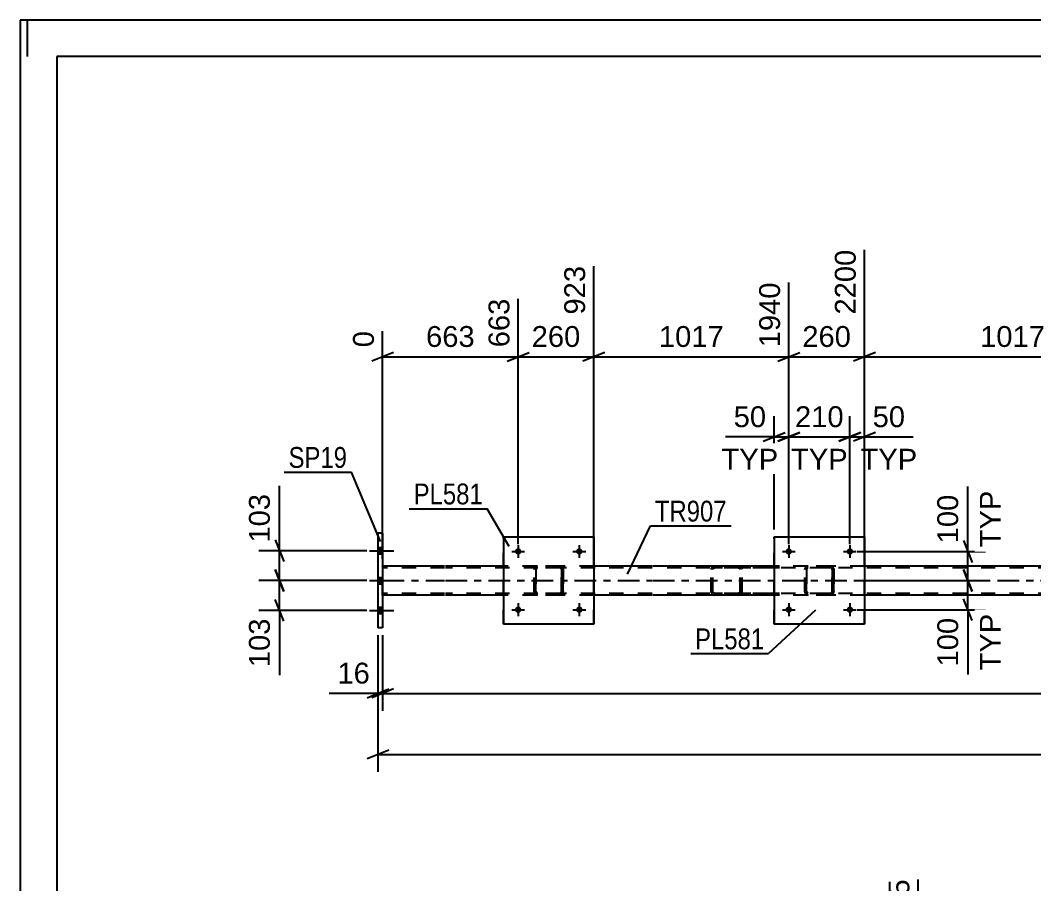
# Model space of a CAD drawing. Header units: millimetres. Extents: x 0 to 3371, y 0 to 1899.
# Drawn here: x 0 to 139.4, y 475.2 to 594 of the extents above; entities that cross this region are included whole.
import ezdxf

# ---------------------------------------------------------------- set-up
doc = ezdxf.new("R2010")
doc.units = ezdxf.units.MM
doc.linetypes.add('DXK_LINE_DOT2', pattern=[3.9198, 1.9599, -1.9599])
doc.linetypes.add('DXK_LINE_DOT3', pattern=[5.9187, 2.979, -0.9799, 0.9799, -0.9799])
doc.styles.add('Arial', font='ARIAL.TTF', dxfattribs={"height": 0.2})
doc.styles.add('Arial Narrow', font='ARIALN.TTF', dxfattribs={"height": 0.2})

# ---------------------------------------------------------------- blocks, each defined once
blk = doc.blocks.new('Unknown-203723636-1133')
at = {"color": 5, "linetype": 'Continuous'}
for p, q in [((841, 594), (0, 594)), ((0, 594), (0, 0)), ((1, 589), (1, 594)), ((836, 589), (5, 589)), ((5, 589), (5, 5))]:
    blk.add_line(p, q, dxfattribs=at)
blk = doc.blocks.new('Part-203723636-2779 - 2676')
at = {"color": 2, "linetype": 'Continuous'}
for p, q in [((103.58, 523), (103.58, 511)), ((103.58, 523), (115.98, 523)), ((115.98, 523), (115.98, 511)), ((115.98, 511), (103.58, 511))]:
    blk.add_line(p, q, dxfattribs=at)
at = {"color": 7, "linetype": 'DXK_LINE_DOT2'}
for p, q in [((103.58, 511), (103.58, 523)), ((115.98, 511), (115.98, 523))]:
    blk.add_line(p, q, dxfattribs=at)
blk = doc.blocks.new('Part-203723636-2705 - 2676')
at = {"color": 2, "linetype": 'Continuous'}
for p, q in [((58.3, 519), (49.78, 519)), ((66.4, 519), (58.4, 519)), ((86.8, 519), (78.8, 519)), ((103.58, 519), (86.9, 519)), ((154.66, 519), (115.98, 519)), ((58.3, 515), (49.78, 515)), ((66.4, 515), (58.4, 515)), ((86.8, 515), (78.8, 515)), ((103.58, 515), (86.9, 515)), ((154.66, 515), (115.98, 515))]:
    blk.add_line(p, q, dxfattribs=at)
at = {"color": 7, "linetype": 'DXK_LINE_DOT2'}
for p, q in [((49.78, 515), (49.78, 519)), ((58.3, 518.76), (49.78, 518.76)), ((86.8, 518.76), (58.4, 518.76)), ((78.8, 519), (66.4, 519)), ((749.36, 518.76), (86.9, 518.76)), ((115.98, 519), (103.58, 519)), ((58.3, 515.24), (49.78, 515.24)), ((86.8, 515.24), (58.4, 515.24)), ((78.8, 515), (66.4, 515)), ((749.36, 515.24), (86.9, 515.24)), ((115.98, 515), (103.58, 515))]:
    blk.add_line(p, q, dxfattribs=at)
at = {"color": 7, "linetype": 'DXK_LINE_DOT3'}
for p, q in [((49.78, 517), (58.3, 517)), ((58.4, 517), (86.8, 517)), ((86.9, 517), (749.36, 517))]:
    blk.add_line(p, q, dxfattribs=at)
blk = doc.blocks.new('Bolt-203723636-2845 - 2676')
at = {"linetype": 'Continuous'}
for points in [[(106.02, 513, -1), (105.14, 513, -1)], [(114.42, 513, -1), (113.54, 513, -1)]]:
    blk.add_hatch(color=1, dxfattribs=at).paths.add_polyline_path(points)
at = {"color": 1, "linetype": 'Continuous'}
for p, q in [((104.7, 513), (106.46, 513)), ((105.58, 513.88), (105.58, 512.12)), ((113.1, 513), (114.86, 513)), ((113.98, 513.88), (113.98, 512.12))]:
    blk.add_line(p, q, dxfattribs=at)
blk = doc.blocks.new('Part-203723636-2774 - 2676')
at = {"color": 7, "linetype": 'DXK_LINE_DOT2'}
for p, q in [((70.6, 518.52), (70.64, 518.7)), ((70.64, 518.7), (70.6, 518.52)), ((70.6, 515.48), (70.6, 518.52)), ((70.6, 518.52), (70.6, 518.52)), ((70.6, 515.48), (70.6, 518.52)), ((70.84, 518.52), (70.86, 518.61)), ((70.86, 518.61), (70.84, 518.52)), ((70.84, 515.48), (70.84, 518.52)), ((70.84, 518.52), (70.84, 518.52)), ((70.84, 518.52), (70.84, 515.48)), ((70.86, 518.61), (70.91, 518.69)), ((70.91, 518.69), (70.86, 518.61)), ((70.89, 518.96), (71.08, 519)), ((71.08, 519), (70.89, 518.96)), ((70.99, 518.74), (70.91, 518.69)), ((71.08, 518.76), (70.99, 518.74)), ((74.12, 519), (71.08, 519)), ((74.12, 518.76), (71.08, 518.76)), ((74.12, 519), (74.3, 518.96)), ((74.3, 518.96), (74.12, 519)), ((74.21, 518.74), (74.12, 518.76)), ((74.21, 518.74), (74.29, 518.69)), ((74.29, 518.69), (74.34, 518.61)), ((74.34, 518.61), (74.29, 518.69)), ((74.34, 518.61), (74.36, 518.52)), ((74.36, 518.52), (74.34, 518.61)), ((74.36, 515.48), (74.36, 518.52)), ((74.36, 518.52), (74.36, 518.52)), ((74.36, 518.52), (74.36, 515.48)), ((74.56, 518.7), (74.6, 518.52)), ((74.6, 518.52), (74.56, 518.7)), ((74.6, 515.48), (74.6, 518.52)), ((74.6, 518.52), (74.6, 518.52)), ((74.6, 518.52), (74.6, 515.48)), ((70.6, 515.48), (70.6, 515.48)), ((70.64, 515.3), (70.6, 515.48)), ((70.6, 515.48), (70.64, 515.3)), ((70.84, 515.48), (70.84, 515.48)), ((70.86, 515.39), (70.84, 515.48)), ((70.84, 515.48), (70.86, 515.39)), ((70.91, 515.31), (70.86, 515.39)), ((70.86, 515.39), (70.91, 515.31)), ((71.08, 515), (70.89, 515.04)), ((70.89, 515.04), (71.08, 515)), ((70.99, 515.26), (70.91, 515.31)), ((71.08, 515.24), (70.99, 515.26)), ((74.12, 515.24), (71.08, 515.24)), ((74.12, 515), (71.08, 515)), ((74.21, 515.26), (74.12, 515.24)), ((74.3, 515.04), (74.12, 515)), ((74.12, 515), (74.3, 515.04)), ((74.29, 515.31), (74.21, 515.26)), ((74.34, 515.39), (74.29, 515.31)), ((74.29, 515.31), (74.34, 515.39)), ((74.36, 515.48), (74.34, 515.39)), ((74.34, 515.39), (74.36, 515.48)), ((74.36, 515.48), (74.36, 515.48)), ((74.6, 515.48), (74.56, 515.3)), ((74.56, 515.3), (74.6, 515.48)), ((74.6, 515.48), (74.6, 515.48))]:
    blk.add_line(p, q, dxfattribs=at)
at = {"color": 7, "linetype": 'DXK_LINE_DOT3'}
blk.add_line((72.6, 517), (72.6, 517), dxfattribs=at)
at = {"color": 7, "linetype": 'DXK_LINE_DOT2'}
for centre, start, end in [((71.08, 518.52), 112.5, 157.5), ((71.08, 518.52), 112.5, 157.5), ((74.12, 518.52), 22.5, 67.5), ((74.12, 518.52), 22.5, 67.5), ((71.08, 515.48), 202.5, 247.5), ((71.08, 515.48), 202.5, 247.5), ((74.12, 515.48), 292.5, 337.5), ((74.12, 515.48), 292.5, 337.5)]:
    blk.add_arc(centre, 0.48, start, end, dxfattribs=at)
blk = doc.blocks.new('Part-203723636-2710 - 2676')
at = {"color": 2, "linetype": 'Continuous'}
for p, q in [((49.78, 523.5), (49.14, 523.5)), ((49.14, 523.5), (49.14, 510.5)), ((49.78, 523.5), (49.78, 510.5)), ((49.78, 510.5), (49.14, 510.5))]:
    blk.add_line(p, q, dxfattribs=at)
blk = doc.blocks.new('Part-203723636-2719 - 2676')
at = {"color": 7, "linetype": 'DXK_LINE_DOT2'}
for p, q in [((94.93, 518.69), (94.9, 518.52)), ((94.9, 515.48), (94.9, 518.52)), ((94.94, 518.7), (94.93, 518.69)), ((95.15, 518.52), (95.17, 518.61)), ((95.15, 515.48), (95.15, 518.52)), ((95.17, 518.61), (95.23, 518.69)), ((95.41, 519), (95.21, 518.96)), ((95.23, 518.69), (95.31, 518.74)), ((95.31, 518.74), (95.41, 518.76)), ((104.3, 519), (95.41, 519)), ((104.3, 518.76), (95.41, 518.76)), ((98.84, 518.96), (98.64, 519)), ((98.64, 518.76), (98.74, 518.74)), ((98.74, 518.74), (98.83, 518.69)), ((98.83, 518.69), (98.88, 518.61)), ((98.88, 518.61), (98.9, 518.52)), ((98.9, 515.48), (98.9, 518.52)), ((99.12, 518.69), (99.12, 518.7)), ((99.16, 518.52), (99.12, 518.69)), ((99.16, 515.48), (99.16, 518.52)), ((94.9, 515.48), (94.94, 515.3)), ((95.17, 515.39), (95.15, 515.48)), ((95.23, 515.31), (95.17, 515.39)), ((95.21, 515.04), (95.41, 515)), ((95.31, 515.26), (95.23, 515.31)), ((95.41, 515.24), (95.31, 515.26)), ((104.3, 515.24), (95.41, 515.24)), ((104.3, 515), (95.41, 515)), ((98.74, 515.26), (98.64, 515.24)), ((98.64, 515), (98.84, 515.04)), ((98.83, 515.31), (98.74, 515.26)), ((98.88, 515.39), (98.83, 515.31)), ((98.9, 515.48), (98.88, 515.39)), ((99.12, 515.3), (99.16, 515.48))]:
    blk.add_line(p, q, dxfattribs=at)
for centre, start, end in [((95.39, 518.5), 110.7583, 155.68), ((98.66, 518.5), 24.32, 69.2417), ((95.39, 515.5), 204.32, 249.2417), ((98.66, 515.5), 290.7583, 335.68)]:
    blk.add_arc(centre, 0.496, start, end, dxfattribs=at)
blk = doc.blocks.new('Bolt-203723636-2860 - 2676')
at = {"linetype": 'Continuous'}
for points in [[(68.84, 521, -1), (67.96, 521, -1)], [(77.24, 521, -1), (76.36, 521, -1)]]:
    blk.add_hatch(color=1, dxfattribs=at).paths.add_polyline_path(points)
at = {"color": 1, "linetype": 'Continuous'}
for p, q in [((68.4, 521.88), (68.4, 520.12)), ((76.8, 521.88), (76.8, 520.12)), ((67.52, 521), (69.28, 521)), ((75.92, 521), (77.68, 521))]:
    blk.add_line(p, q, dxfattribs=at)
blk = doc.blocks.new('Bolt-203723636-2856 - 2676')
at = {"linetype": 'Continuous'}
for points in [[(49.78, 520.66), (49.78, 521.54), (49.14, 521.54), (49.14, 520.66)], [(49.78, 520.66), (49.78, 521.54), (49.14, 521.54), (49.14, 520.66)], [(49.78, 520.66), (49.78, 521.54), (49.14, 521.54), (49.14, 520.66)], [(49.78, 516.56), (49.78, 517.44), (49.14, 517.44), (49.14, 516.56)], [(49.78, 516.56), (49.78, 517.44), (49.14, 517.44), (49.14, 516.56)], [(49.78, 512.46), (49.78, 513.34), (49.14, 513.34), (49.14, 512.46)], [(49.78, 512.46), (49.78, 513.34), (49.14, 513.34), (49.14, 512.46)], [(49.78, 512.46), (49.78, 513.34), (49.14, 513.34), (49.14, 512.46)]]:
    blk.add_hatch(color=1, dxfattribs=at).paths.add_polyline_path(points)
at = {"color": 1, "linetype": 'Continuous'}
for p, q in [((49.14, 521.54), (49.78, 521.54)), ((49.14, 521.54), (49.78, 521.54)), ((49.14, 521.54), (49.78, 521.54)), ((47.98, 521.1), (51.3, 521.1)), ((47.98, 521.1), (51.3, 521.1)), ((47.98, 521.1), (51.3, 521.1)), ((49.14, 520.66), (49.78, 520.66)), ((49.14, 520.66), (49.78, 520.66)), ((49.14, 520.66), (49.78, 520.66)), ((49.14, 517.44), (49.78, 517.44)), ((49.14, 517.44), (49.78, 517.44)), ((47.98, 517), (51.3, 517)), ((47.98, 517), (51.3, 517)), ((49.14, 516.56), (49.78, 516.56)), ((49.14, 516.56), (49.78, 516.56)), ((47.98, 512.9), (51.3, 512.9)), ((47.98, 512.9), (51.3, 512.9)), ((47.98, 512.9), (51.3, 512.9)), ((49.14, 513.34), (49.78, 513.34)), ((49.14, 513.34), (49.78, 513.34)), ((49.14, 513.34), (49.78, 513.34)), ((49.14, 512.46), (49.78, 512.46)), ((49.14, 512.46), (49.78, 512.46)), ((49.14, 512.46), (49.78, 512.46))]:
    blk.add_line(p, q, dxfattribs=at)
blk = doc.blocks.new('Part-203723636-2773 - 2676')
at = {"color": 2, "linetype": 'Continuous'}
for p, q in [((66.4, 523), (66.4, 511)), ((66.4, 523), (78.8, 523)), ((78.8, 523), (78.8, 511)), ((78.8, 511), (66.4, 511))]:
    blk.add_line(p, q, dxfattribs=at)
at = {"color": 7, "linetype": 'DXK_LINE_DOT2'}
for p, q in [((66.4, 511), (66.4, 523)), ((78.8, 511), (78.8, 523))]:
    blk.add_line(p, q, dxfattribs=at)
blk = doc.blocks.new('Part-203723636-2780 - 2676')
at = {"color": 7, "linetype": 'DXK_LINE_DOT2'}
for p, q in [((107.78, 518.52), (107.82, 518.7)), ((107.82, 518.7), (107.78, 518.52)), ((107.78, 515.48), (107.78, 518.52)), ((107.78, 518.52), (107.78, 518.52)), ((107.78, 515.48), (107.78, 518.52)), ((108.02, 518.52), (108.04, 518.61)), ((108.04, 518.61), (108.02, 518.52)), ((108.02, 515.48), (108.02, 518.52)), ((108.02, 518.52), (108.02, 518.52)), ((108.02, 518.52), (108.02, 515.48)), ((108.04, 518.61), (108.09, 518.69)), ((108.09, 518.69), (108.04, 518.61)), ((108.08, 518.96), (108.26, 519)), ((108.26, 519), (108.08, 518.96)), ((108.17, 518.74), (108.09, 518.69)), ((108.26, 518.76), (108.17, 518.74)), ((111.3, 519), (108.26, 519)), ((111.3, 518.76), (108.26, 518.76)), ((111.3, 519), (111.48, 518.96)), ((111.48, 518.96), (111.3, 519)), ((111.39, 518.74), (111.3, 518.76)), ((111.39, 518.74), (111.47, 518.69)), ((111.47, 518.69), (111.52, 518.61)), ((111.52, 518.61), (111.47, 518.69)), ((111.52, 518.61), (111.54, 518.52)), ((111.54, 518.52), (111.52, 518.61)), ((111.54, 515.48), (111.54, 518.52)), ((111.54, 518.52), (111.54, 518.52)), ((111.54, 518.52), (111.54, 515.48)), ((111.74, 518.7), (111.78, 518.52)), ((111.78, 518.52), (111.74, 518.7)), ((111.78, 515.48), (111.78, 518.52)), ((111.78, 518.52), (111.78, 518.52)), ((111.78, 518.52), (111.78, 515.48)), ((107.78, 515.48), (107.78, 515.48)), ((107.82, 515.3), (107.78, 515.48)), ((107.78, 515.48), (107.82, 515.3)), ((108.02, 515.48), (108.02, 515.48)), ((108.04, 515.39), (108.02, 515.48)), ((108.02, 515.48), (108.04, 515.39)), ((108.09, 515.31), (108.04, 515.39)), ((108.04, 515.39), (108.09, 515.31)), ((108.26, 515), (108.08, 515.04)), ((108.08, 515.04), (108.26, 515)), ((108.17, 515.26), (108.09, 515.31)), ((108.26, 515.24), (108.17, 515.26)), ((111.3, 515.24), (108.26, 515.24)), ((111.3, 515), (108.26, 515)), ((111.39, 515.26), (111.3, 515.24)), ((111.48, 515.04), (111.3, 515)), ((111.3, 515), (111.48, 515.04)), ((111.47, 515.31), (111.39, 515.26)), ((111.52, 515.39), (111.47, 515.31)), ((111.47, 515.31), (111.52, 515.39)), ((111.54, 515.48), (111.52, 515.39)), ((111.52, 515.39), (111.54, 515.48)), ((111.54, 515.48), (111.54, 515.48)), ((111.78, 515.48), (111.74, 515.3)), ((111.74, 515.3), (111.78, 515.48)), ((111.78, 515.48), (111.78, 515.48))]:
    blk.add_line(p, q, dxfattribs=at)
at = {"color": 7, "linetype": 'DXK_LINE_DOT3'}
blk.add_line((109.78, 517), (109.78, 517), dxfattribs=at)
at = {"color": 7, "linetype": 'DXK_LINE_DOT2'}
for centre, start, end in [((108.26, 518.52), 112.5, 157.5), ((108.26, 518.52), 112.5, 157.5), ((111.3, 518.52), 22.5, 67.5), ((111.3, 518.52), 22.5, 67.5), ((108.26, 515.48), 202.5, 247.5), ((108.26, 515.48), 202.5, 247.5), ((111.3, 515.48), 292.5, 337.5), ((111.3, 515.48), 292.5, 337.5)]:
    blk.add_arc(centre, 0.48, start, end, dxfattribs=at)
blk = doc.blocks.new('Bolt-203723636-2861 - 2676')
at = {"linetype": 'Continuous'}
for points in [[(68.84, 513, -1), (67.96, 513, -1)], [(77.24, 513, -1), (76.36, 513, -1)]]:
    blk.add_hatch(color=1, dxfattribs=at).paths.add_polyline_path(points)
at = {"color": 1, "linetype": 'Continuous'}
for p, q in [((67.52, 513), (69.28, 513)), ((68.4, 513.88), (68.4, 512.12)), ((75.92, 513), (77.68, 513)), ((76.8, 513.88), (76.8, 512.12))]:
    blk.add_line(p, q, dxfattribs=at)
blk = doc.blocks.new('Bolt-203723636-2862 - 2676')
at = {"linetype": 'Continuous'}
for points in [[(106.02, 521, -1), (105.14, 521, -1)], [(114.42, 521, -1), (113.54, 521, -1)]]:
    blk.add_hatch(color=1, dxfattribs=at).paths.add_polyline_path(points)
at = {"color": 1, "linetype": 'Continuous'}
for p, q in [((105.58, 521.88), (105.58, 520.12)), ((113.98, 521.88), (113.98, 520.12)), ((104.7, 521), (106.46, 521)), ((113.1, 521), (114.86, 521))]:
    blk.add_line(p, q, dxfattribs=at)
blk = doc.blocks.new('StraightDimension-203723636-3664 - 2676')
at = {"color": 7, "linetype": 'Continuous'}
for p, q in [((49.14, 509.5), (49.14, 499.1)), ((49.78, 509.5), (49.78, 499.1)), ((47.64, 500.9), (50.64, 502.1)), ((51.28, 502.1), (48.28, 500.9)), ((49.14, 501.5), (42.44, 501.5)), ((49.14, 501.5), (42.44, 501.5)), ((49.14, 501.5), (49.78, 501.5))]:
    blk.add_line(p, q, dxfattribs=at)
at = {"color": 0}
blk.add_wipeout([(48.61, 502.25), (48.61, 506.45), (42.97, 506.45), (42.97, 502.25)], dxfattribs=at)
at = {"color": 3, "style": 'Arial'}
blk.add_text('16', height=2.865, dxfattribs=at).set_placement((43.57, 502.85))
blk = doc.blocks.new('StraightDimension-203723636-2931 - 2676')
at = {"color": 7, "linetype": 'Continuous'}
for p, q in [((129.6, 518.5), (130.8, 515.5)), ((114.98, 517), (132.6, 517)), ((130.2, 513), (130.2, 517)), ((130.8, 511.5), (129.6, 514.5)), ((114.98, 513), (132.6, 513)), ((130.2, 513), (130.2, 504.08)), ((130.2, 513), (130.2, 504.08))]:
    blk.add_line(p, q, dxfattribs=at)
at = {"color": 0, "linetype": 'Continuous'}
blk.add_wipeout([(135.3, 513.03), (131.1, 513.03), (131.1, 504.05), (135.3, 504.05)], dxfattribs=at)
at = {"color": 0}
blk.add_wipeout([(129.45, 512.47), (125.25, 512.47), (125.25, 504.6), (129.45, 504.6)], dxfattribs=at)
at = {"color": 3, "style": 'Arial'}
blk.add_text('100', height=2.865, rotation=90.0002, dxfattribs=at).set_placement((128.85, 505.2))
at = {"color": 3, "linetype": 'Continuous', "style": 'Arial'}
blk.add_text('TYP', height=2.865, rotation=90.0002, dxfattribs=at).set_placement((134.7, 504.65))
blk = doc.blocks.new('StraightDimension-203723636-2955 - 2676')
at = {"color": 7, "linetype": 'Continuous'}
for p, q in [((130.2, 521), (130.2, 529.92)), ((130.2, 521), (130.2, 529.92)), ((129.6, 522.5), (130.8, 519.5)), ((114.98, 521), (132.6, 521)), ((130.2, 517), (130.2, 521)), ((130.8, 515.5), (129.6, 518.5)), ((114.98, 517), (132.6, 517))]:
    blk.add_line(p, q, dxfattribs=at)
at = {"color": 0, "linetype": 'Continuous'}
blk.add_wipeout([(135.3, 529.95), (131.1, 529.95), (131.1, 520.97), (135.3, 520.97)], dxfattribs=at)
at = {"color": 0}
blk.add_wipeout([(129.45, 529.4), (125.25, 529.4), (125.25, 521.52), (129.45, 521.52)], dxfattribs=at)
at = {"color": 3, "style": 'Arial'}
blk.add_text('100', height=2.865, rotation=90.0002, dxfattribs=at).set_placement((128.85, 522.12))
at = {"color": 3, "linetype": 'Continuous', "style": 'Arial'}
blk.add_text('TYP', height=2.865, rotation=90.0002, dxfattribs=at).set_placement((134.7, 521.57))
blk = doc.blocks.new('StraightDimension-203723636-3074 - 2676')
at = {"color": 7, "linetype": 'Continuous'}
for p, q in [((103.58, 524), (103.58, 539.59)), ((105.58, 522), (105.58, 539.59)), ((103.58, 536.74), (96.88, 536.74)), ((103.58, 536.74), (96.88, 536.74)), ((102.08, 536.14), (105.08, 537.34)), ((103.58, 536.74), (105.58, 536.74)), ((107.08, 537.34), (104.08, 536.14))]:
    blk.add_line(p, q, dxfattribs=at)
at = {"color": 0}
blk.add_wipeout([(103.05, 537.49), (103.05, 541.69), (97.41, 541.69), (97.41, 537.49)], dxfattribs=at)
at = {"color": 0, "linetype": 'Continuous'}
blk.add_wipeout([(104.72, 531.64), (104.72, 535.84), (95.74, 535.84), (95.74, 531.64)], dxfattribs=at)
at = {"color": 3, "style": 'Arial'}
blk.add_text('50', height=2.865, dxfattribs=at).set_placement((98.01, 538.09))
at = {"color": 3, "linetype": 'Continuous', "style": 'Arial'}
blk.add_text('TYP', height=2.865, dxfattribs=at).set_placement((96.34, 532.24))
blk = doc.blocks.new('StraightDimension-203723636-3087 - 2676')
at = {"color": 7, "linetype": 'Continuous'}
for p, q in [((105.58, 522), (105.58, 539.59)), ((113.98, 522), (113.98, 539.59)), ((104.08, 536.14), (107.08, 537.34)), ((105.58, 536.74), (113.98, 536.74)), ((115.48, 537.34), (112.48, 536.14))]:
    blk.add_line(p, q, dxfattribs=at)
at = {"color": 0}
blk.add_wipeout([(113.71, 537.49), (113.71, 541.69), (105.84, 541.69), (105.84, 537.49)], dxfattribs=at)
at = {"color": 0, "linetype": 'Continuous'}
blk.add_wipeout([(114.27, 531.64), (114.27, 535.84), (105.29, 535.84), (105.29, 531.64)], dxfattribs=at)
at = {"color": 3, "style": 'Arial'}
blk.add_text('210', height=2.865, dxfattribs=at).set_placement((106.44, 538.09))
at = {"color": 3, "linetype": 'Continuous', "style": 'Arial'}
blk.add_text('TYP', height=2.865, dxfattribs=at).set_placement((105.89, 532.24))
blk = doc.blocks.new('StraightDimension-203723636-3103 - 2676')
at = {"color": 7, "linetype": 'Continuous'}
for p, q in [((113.98, 522), (113.98, 539.59)), ((115.98, 524), (115.98, 539.59)), ((112.48, 536.14), (115.48, 537.34)), ((113.98, 536.74), (115.98, 536.74)), ((117.48, 537.34), (114.48, 536.14)), ((115.98, 536.74), (122.68, 536.74)), ((115.98, 536.74), (122.68, 536.74))]:
    blk.add_line(p, q, dxfattribs=at)
at = {"color": 0}
blk.add_wipeout([(122.15, 537.49), (122.15, 541.69), (116.5, 541.69), (116.5, 537.49)], dxfattribs=at)
at = {"color": 0, "linetype": 'Continuous'}
blk.add_wipeout([(123.82, 531.64), (123.82, 535.84), (114.84, 535.84), (114.84, 531.64)], dxfattribs=at)
at = {"color": 3, "style": 'Arial'}
blk.add_text('50', height=2.865, dxfattribs=at).set_placement((117.1, 538.09))
at = {"color": 3, "linetype": 'Continuous', "style": 'Arial'}
blk.add_text('TYP', height=2.865, dxfattribs=at).set_placement((115.44, 532.24))
blk = doc.blocks.new('StraightDimension-203723636-3153 - 2676')
at = {"color": 7, "linetype": 'Continuous'}
for p, q in [((78.8, 520), (78.8, 560.23)), ((68.4, 522), (68.4, 555.73)), ((66.9, 547.16), (69.9, 548.36)), ((68.4, 547.76), (78.8, 547.76)), ((80.3, 548.36), (77.3, 547.16))]:
    blk.add_line(p, q, dxfattribs=at)
at = {"color": 0}
blk.add_wipeout([(77.53, 548.51), (77.53, 552.71), (69.66, 552.71), (69.66, 548.51)], dxfattribs=at)
at = {"color": 3, "style": 'Arial'}
blk.add_text('260', height=2.865, dxfattribs=at).set_placement((70.26, 549.11))
at = {"color": 0, "linetype": 'Continuous'}
blk.add_wipeout([(78.2, 560.83), (74, 560.83), (74, 552.96), (78.2, 552.96)], dxfattribs=at)
at = {"color": 3, "linetype": 'Continuous', "style": 'Arial'}
blk.add_text('923', height=2.865, rotation=90.0002, dxfattribs=at).set_placement((77.6, 553.56))
blk = doc.blocks.new('StraightDimension-203723636-3167 - 2676')
at = {"color": 7, "linetype": 'Continuous'}
for p, q in [((68.4, 522), (68.4, 555.73)), ((49.78, 520), (49.78, 551.29)), ((51.28, 548.36), (48.28, 547.16)), ((49.78, 547.76), (68.4, 547.76)), ((66.9, 547.16), (69.9, 548.36))]:
    blk.add_line(p, q, dxfattribs=at)
at = {"color": 0}
blk.add_wipeout([(63.02, 548.51), (63.02, 552.71), (55.15, 552.71), (55.15, 548.51)], dxfattribs=at)
at = {"color": 3, "style": 'Arial'}
blk.add_text('663', height=2.865, dxfattribs=at).set_placement((55.75, 549.11))
at = {"color": 0, "linetype": 'Continuous'}
for points in [[(67.8, 556.33), (63.6, 556.33), (63.6, 548.46), (67.8, 548.46)], [(49.18, 551.89), (44.98, 551.89), (44.98, 548.46), (49.18, 548.46)]]:
    blk.add_wipeout(points, dxfattribs=at)
at = {"color": 3, "linetype": 'Continuous', "style": 'Arial'}
for s, height, p in [('663', 2.865, (67.2, 549.06)), ('0', 2.87, (48.58, 549.06))]:
    blk.add_text(s, height=height, rotation=90.0002, dxfattribs=at).set_placement(p)
blk = doc.blocks.new('StraightDimension-203723636-3227 - 2676')
at = {"color": 7, "linetype": 'Continuous'}
for p, q in [((78.8, 520), (78.8, 560.23)), ((105.58, 522), (105.58, 557.96)), ((80.3, 548.36), (77.3, 547.16)), ((78.8, 547.76), (105.58, 547.76)), ((104.08, 547.16), (107.08, 548.36))]:
    blk.add_line(p, q, dxfattribs=at)
at = {"color": 0}
blk.add_wipeout([(97.24, 548.51), (97.24, 552.71), (87.14, 552.71), (87.14, 548.51)], dxfattribs=at)
at = {"color": 3, "style": 'Arial'}
blk.add_text('1017', height=2.865, dxfattribs=at).set_placement((87.74, 549.11))
at = {"color": 0, "linetype": 'Continuous'}
blk.add_wipeout([(104.98, 558.56), (100.78, 558.56), (100.78, 548.46), (104.98, 548.46)], dxfattribs=at)
at = {"color": 3, "linetype": 'Continuous', "style": 'Arial'}
blk.add_text('1940', height=2.865, rotation=90.0002, dxfattribs=at).set_placement((104.38, 549.06))
blk = doc.blocks.new('StraightDimension-203723636-3483 - 2676')
at = {"color": 7, "linetype": 'Continuous'}
for p, q in [((115.98, 520), (115.98, 562.46)), ((156.66, 522), (156.66, 557.96)), ((117.48, 548.36), (114.48, 547.16)), ((115.98, 547.76), (156.66, 547.76)), ((155.16, 547.16), (158.16, 548.36))]:
    blk.add_line(p, q, dxfattribs=at)
at = {"color": 0}
blk.add_wipeout([(141.37, 548.51), (141.37, 552.71), (131.27, 552.71), (131.27, 548.51)], dxfattribs=at)
at = {"color": 3, "style": 'Arial'}
blk.add_text('1017', height=2.865, dxfattribs=at).set_placement((131.87, 549.11))
at = {"color": 0, "linetype": 'Continuous'}
blk.add_wipeout([(156.06, 558.56), (151.86, 558.56), (151.86, 548.46), (156.06, 548.46)], dxfattribs=at)
at = {"color": 3, "linetype": 'Continuous', "style": 'Arial'}
blk.add_text('3217', height=2.865, rotation=90.0002, dxfattribs=at).set_placement((155.46, 549.06))
blk = doc.blocks.new('StraightDimension-203723636-3501 - 2676')
at = {"color": 7, "linetype": 'Continuous'}
for p, q in [((115.98, 520), (115.98, 562.46)), ((105.58, 522), (105.58, 557.96)), ((104.08, 547.16), (107.08, 548.36)), ((105.58, 547.76), (115.98, 547.76)), ((117.48, 548.36), (114.48, 547.16))]:
    blk.add_line(p, q, dxfattribs=at)
at = {"color": 0}
blk.add_wipeout([(114.71, 548.51), (114.71, 552.71), (106.84, 552.71), (106.84, 548.51)], dxfattribs=at)
at = {"color": 3, "style": 'Arial'}
blk.add_text('260', height=2.865, dxfattribs=at).set_placement((107.44, 549.11))
at = {"color": 0, "linetype": 'Continuous'}
blk.add_wipeout([(115.38, 563.06), (111.18, 563.06), (111.18, 552.96), (115.38, 552.96)], dxfattribs=at)
at = {"color": 3, "linetype": 'Continuous', "style": 'Arial'}
blk.add_text('2200', height=2.865, rotation=90.0002, dxfattribs=at).set_placement((114.78, 553.56))
blk = doc.blocks.new('StraightDimension-203723636-3674 - 2676')
at = {"color": 7, "linetype": 'Continuous'}
for p, q in [((49.78, 509.5), (49.78, 499.1)), ((51.28, 502.1), (48.28, 500.9)), ((49.78, 501.5), (749.36, 501.5))]:
    blk.add_line(p, q, dxfattribs=at)
blk = doc.blocks.new('StraightDimension-203723636-3716 - 2676')
at = {"color": 7, "linetype": 'Continuous'}
for p, q in [((49.14, 509.5), (49.14, 490.71)), ((50.64, 493.71), (47.64, 492.51)), ((49.14, 493.11), (750, 493.11))]:
    blk.add_line(p, q, dxfattribs=at)
blk = doc.blocks.new('StraightDimension-203723636-12946 - 2676')
at = {"color": 7, "linetype": 'Continuous'}
for p, q in [((35.63, 521.1), (35.63, 530.02)), ((35.63, 521.1), (35.63, 530.02)), ((35.03, 522.6), (36.23, 519.6)), ((47.63, 521.1), (32.78, 521.1)), ((35.63, 517), (35.63, 521.1)), ((36.23, 515.5), (35.03, 518.5)), ((47.63, 517), (32.78, 517))]:
    blk.add_line(p, q, dxfattribs=at)
at = {"color": 0}
blk.add_wipeout([(34.88, 529.5), (30.68, 529.5), (30.68, 521.62), (34.88, 521.62)], dxfattribs=at)
at = {"color": 3, "style": 'Arial'}
blk.add_text('103', height=2.865, rotation=90.0002, dxfattribs=at).set_placement((34.28, 522.22))
blk = doc.blocks.new('StraightDimension-203723636-12947 - 2676')
at = {"color": 7, "linetype": 'Continuous'}
for p, q in [((35.03, 518.5), (36.23, 515.5)), ((47.63, 517), (32.78, 517)), ((35.63, 512.9), (35.63, 517)), ((36.23, 511.4), (35.03, 514.4)), ((47.63, 512.9), (32.78, 512.9)), ((35.63, 512.9), (35.63, 503.98)), ((35.63, 512.9), (35.63, 503.98))]:
    blk.add_line(p, q, dxfattribs=at)
at = {"color": 0}
blk.add_wipeout([(34.88, 512.37), (30.68, 512.37), (30.68, 504.5), (34.88, 504.5)], dxfattribs=at)
at = {"color": 3, "style": 'Arial'}
blk.add_text('103', height=2.865, rotation=90.0002, dxfattribs=at).set_placement((34.28, 505.1))
blk = doc.blocks.new('StraightDimension-203723636-6812 - 5074')
at = {"color": 7, "linetype": 'Continuous'}
for p, q in [((123.35, 427.6), (123.35, 475.93)), ((174.43, 427.6), (174.43, 475.93)), ((124.85, 466.34), (121.85, 465.14)), ((123.35, 465.74), (174.43, 465.74)), ((172.93, 465.14), (175.93, 466.34))]:
    blk.add_line(p, q, dxfattribs=at)
at = {"color": 0}
blk.add_wipeout([(153.94, 466.49), (153.94, 470.69), (143.84, 470.69), (143.84, 466.49)], dxfattribs=at)
at = {"color": 3, "style": 'Arial'}
blk.add_text('1277', height=2.865, dxfattribs=at).set_placement((144.44, 467.09))
at = {"color": 0, "linetype": 'Continuous'}
blk.add_wipeout([(173.83, 476.53), (169.63, 476.53), (169.63, 466.44), (173.83, 466.44)], dxfattribs=at)
at = {"color": 3, "linetype": 'Continuous', "style": 'Arial'}
blk.add_text('3272', height=2.865, rotation=90.0002, dxfattribs=at).set_placement((173.23, 467.04))
blk = doc.blocks.new('StraightDimension-203723636-6642 - 5074')
at = {"color": 7, "linetype": 'Continuous'}
for p, q in [((123.35, 427.6), (123.35, 475.93)), ((73.8, 427.6), (73.8, 473.71)), ((75.3, 466.34), (72.3, 465.14)), ((73.8, 465.74), (123.35, 465.74)), ((121.85, 465.14), (124.85, 466.34))]:
    blk.add_line(p, q, dxfattribs=at)
at = {"color": 0}
blk.add_wipeout([(103.62, 466.49), (103.62, 470.69), (93.53, 470.69), (93.53, 466.49)], dxfattribs=at)
at = {"color": 3, "style": 'Arial'}
blk.add_text('1277', height=2.865, dxfattribs=at).set_placement((94.13, 467.09))
at = {"color": 0, "linetype": 'Continuous'}
blk.add_wipeout([(122.75, 476.53), (118.55, 476.53), (118.55, 466.44), (122.75, 466.44)], dxfattribs=at)
at = {"color": 3, "linetype": 'Continuous', "style": 'Arial'}
blk.add_text('1995', height=2.865, rotation=90.0002, dxfattribs=at).set_placement((122.15, 467.04))
blk = doc.blocks.new('Mark-203723636-2701 - 2676')
at = {"color": 0}
blk.add_wipeout([(97.05, 525.11), (97.05, 528.11), (87.19, 528.11), (87.19, 525.11)], dxfattribs=at)
blk.add_wipeout([(97.05, 525.11), (97.05, 528.11), (87.19, 528.11), (87.19, 525.11)], dxfattribs=at)
at = {"color": 30, "linetype": 'Continuous'}
for p, q in [((83.41, 517.88), (86.59, 524.51)), ((86.59, 524.51), (97.65, 524.51))]:
    blk.add_line(p, q, dxfattribs=at)
at = {"color": 3, "style": 'Arial Narrow'}
blk.add_text('TR907', height=2.863, dxfattribs=at).set_placement((87.19, 525.11))
blk = doc.blocks.new('Mark-203723636-2769 - 2676')
at = {"color": 0}
blk.add_wipeout([(63.55, 527.47), (63.55, 530.47), (54.05, 530.47), (54.05, 527.47)], dxfattribs=at)
blk.add_wipeout([(63.55, 527.47), (63.55, 530.47), (54.05, 530.47), (54.05, 527.47)], dxfattribs=at)
at = {"color": 30, "linetype": 'Continuous'}
for p in [(53.45, 526.87), (67.15, 521.68)]:
    blk.add_line(p, (64.15, 526.87), dxfattribs=at)
at = {"color": 3, "style": 'Arial Narrow'}
blk.add_text('PL581', height=2.863, dxfattribs=at).set_placement((54.05, 527.47))
blk = doc.blocks.new('Mark-203723636-2706 - 2676')
at = {"color": 0}
blk.add_wipeout([(44.9, 532.49), (44.9, 535.49), (36.86, 535.49), (36.86, 532.49)], dxfattribs=at)
blk.add_wipeout([(44.9, 532.49), (44.9, 535.49), (36.86, 535.49), (36.86, 532.49)], dxfattribs=at)
at = {"color": 30, "linetype": 'Continuous'}
for p in [(36.26, 531.89), (49.51, 522.37)]:
    blk.add_line(p, (45.5, 531.89), dxfattribs=at)
at = {"color": 3, "style": 'Arial Narrow'}
blk.add_text('SP19', height=2.863, dxfattribs=at).set_placement((36.86, 532.49))
blk = doc.blocks.new('Mark-203723636-2775 - 2676')
at = {"color": 0}
blk.add_wipeout([(102.21, 507.56), (102.21, 510.56), (92.71, 510.56), (92.71, 507.56)], dxfattribs=at)
blk.add_wipeout([(102.21, 507.56), (102.21, 510.56), (92.71, 510.56), (92.71, 507.56)], dxfattribs=at)
at = {"color": 30, "linetype": 'Continuous'}
for p in [(109.24, 512.91), (92.11, 506.96)]:
    blk.add_line(p, (102.81, 506.96), dxfattribs=at)
at = {"color": 3, "style": 'Arial Narrow'}
blk.add_text('PL581', height=2.863, dxfattribs=at).set_placement((92.71, 507.56))

msp = doc.modelspace()

# ---------------------------------------------------------------- block references
for name in ['Unknown-203723636-1133', 'Part-203723636-2710 - 2676', 'Part-203723636-2773 - 2676', 'Part-203723636-2779 - 2676', 'Bolt-203723636-2856 - 2676', 'Bolt-203723636-2860 - 2676', 'Bolt-203723636-2862 - 2676', 'Part-203723636-2705 - 2676', 'Part-203723636-2774 - 2676', 'Part-203723636-2719 - 2676', 'Part-203723636-2780 - 2676', 'Bolt-203723636-2861 - 2676', 'Bolt-203723636-2845 - 2676']:
    msp.add_blockref(name, (0, 0))

# ---------------------------------------------------------------- next in the draw order: block references
for name in ['StraightDimension-203723636-3153 - 2676', 'StraightDimension-203723636-3074 - 2676', 'StraightDimension-203723636-2931 - 2676', 'StraightDimension-203723636-3664 - 2676', 'StraightDimension-203723636-6812 - 5074']:
    msp.add_blockref(name, (0, 0))

# ---------------------------------------------------------------- next in the draw order: block references
for name in ['StraightDimension-203723636-3167 - 2676', 'StraightDimension-203723636-2955 - 2676', 'StraightDimension-203723636-3674 - 2676', 'StraightDimension-203723636-6642 - 5074']:
    msp.add_blockref(name, (0, 0))

# ---------------------------------------------------------------- next in the draw order: block references
for name in ['StraightDimension-203723636-3087 - 2676', 'StraightDimension-203723636-12946 - 2676', 'Mark-203723636-2769 - 2676', 'StraightDimension-203723636-3716 - 2676']:
    msp.add_blockref(name, (0, 0))

# ---------------------------------------------------------------- next in the draw order: block references
for name in ['StraightDimension-203723636-3227 - 2676', 'StraightDimension-203723636-3103 - 2676', 'Mark-203723636-2706 - 2676', 'StraightDimension-203723636-12947 - 2676', 'Mark-203723636-2775 - 2676']:
    msp.add_blockref(name, (0, 0))

# ---------------------------------------------------------------- next in the draw order: block references
for name in ['StraightDimension-203723636-3483 - 2676', 'Mark-203723636-2701 - 2676']:
    msp.add_blockref(name, (0, 0))

# ---------------------------------------------------------------- next in the draw order: block references
msp.add_blockref('StraightDimension-203723636-3501 - 2676', (0, 0))

doc.saveas('drawing.dxf')
